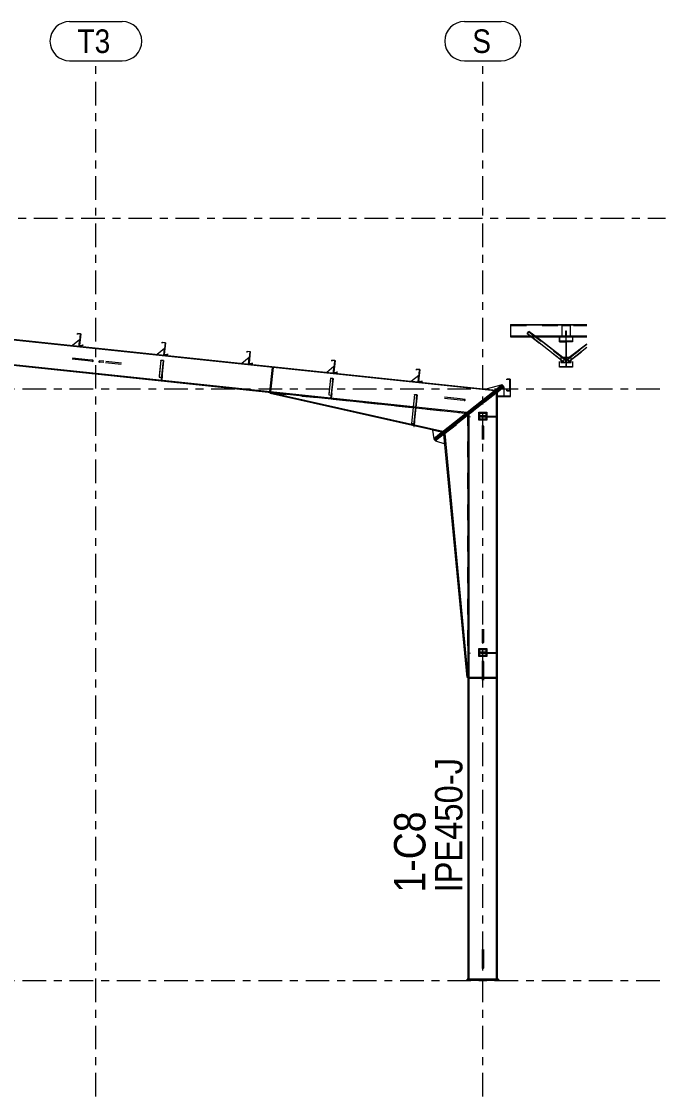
# Model space of a CAD drawing. Header units: millimetres. Extents: x -619 to 204, y -351 to 223.
# Drawn here: x -55.4 to 26.4, y -205 to -68.3 of the extents above; entities that cross this region are included whole.
import ezdxf

# ---------------------------------------------------------------- set-up
doc = ezdxf.new("R2010")
doc.units = ezdxf.units.MM
for name, pattern in [('XKITLINE00', [0]), ('XKITLINE02', [4, 2, -2]), ('XKITLINE03', [6, 3, -1, 1, -1])]:
    doc.linetypes.add(name, pattern=pattern)
for name, color, linetype, lineweight in [('Part', 2, 'Continuous', 0), ('PartMark', 7, 'Continuous', 0), ('S-grid', 1, 'Continuous', 0)]:
    doc.layers.add(name, color=color, linetype=linetype, lineweight=lineweight)
doc.styles.add('ARIAL', font='ARIAL.TTF')

# ---------------------------------------------------------------- blocks, each defined once
blk = doc.blocks.new('*A110')
at = {"layer": 'Part'}
blk.add_hatch(color=3, dxfattribs=at).paths.add_polyline_path([(-47.68, -109.52), (-47.67, -109.41), (-47.66, -109.42), (-47.67, -109.54), (-48.08, -109.5), (-47.93, -108), (-48.31, -107.96), (-48.32, -108.07), (-48.34, -108.07), (-48.32, -107.95), (-47.91, -107.99), (-48.07, -109.48)], flags=17)
blk = doc.blocks.new('*A111')
at = {"layer": 'Part'}
blk.add_hatch(color=3, dxfattribs=at).paths.add_polyline_path([(-47.68, -109.52), (-47.67, -109.41), (-47.66, -109.42), (-47.67, -109.54), (-48.08, -109.5), (-47.93, -108), (-48.31, -107.96), (-48.32, -108.07), (-48.34, -108.07), (-48.32, -107.95), (-47.91, -107.99), (-48.07, -109.48)], flags=17)
blk = doc.blocks.new('*A130')
at = {"layer": 'Part'}
blk.add_hatch(color=3, dxfattribs=at).paths.add_polyline_path([(-4.59, -114.07), (-4.58, -113.96), (-4.56, -113.96), (-4.57, -114.09), (-4.99, -114.04), (-4.83, -112.55), (-5.22, -112.51), (-5.23, -112.62), (-5.24, -112.62), (-5.23, -112.49), (-4.82, -112.54), (-4.97, -114.03)], flags=17)
blk = doc.blocks.new('*A131')
at = {"layer": 'Part'}
blk.add_hatch(color=3, dxfattribs=at).paths.add_polyline_path([(-15.36, -112.93), (-15.35, -112.82), (-15.34, -112.83), (-15.35, -112.95), (-15.76, -112.91), (-15.61, -111.41), (-15.99, -111.37), (-16, -111.48), (-16.02, -111.48), (-16, -111.36), (-15.59, -111.4), (-15.75, -112.89)], flags=17)
blk = doc.blocks.new('*A132')
at = {"layer": 'Part'}
blk.add_hatch(color=3, dxfattribs=at).paths.add_polyline_path([(-15.36, -112.93), (-15.35, -112.82), (-15.34, -112.83), (-15.35, -112.95), (-15.76, -112.91), (-15.61, -111.41), (-15.99, -111.37), (-16, -111.48), (-16.02, -111.48), (-16, -111.36), (-15.59, -111.4), (-15.75, -112.89)], flags=17)
blk = doc.blocks.new('*A133')
at = {"layer": 'Part'}
blk.add_hatch(color=3, dxfattribs=at).paths.add_polyline_path([(-26.14, -111.8), (-26.12, -111.69), (-26.11, -111.69), (-26.12, -111.81), (-26.54, -111.77), (-26.38, -110.28), (-26.76, -110.24), (-26.77, -110.35), (-26.79, -110.34), (-26.78, -110.22), (-26.36, -110.26), (-26.52, -111.76)], flags=17)
blk = doc.blocks.new('*A134')
at = {"layer": 'Part'}
blk.add_hatch(color=3, dxfattribs=at).paths.add_polyline_path([(-26.14, -111.8), (-26.12, -111.69), (-26.11, -111.69), (-26.12, -111.81), (-26.54, -111.77), (-26.38, -110.28), (-26.76, -110.24), (-26.77, -110.35), (-26.79, -110.34), (-26.78, -110.22), (-26.36, -110.26), (-26.52, -111.76)], flags=17)
blk = doc.blocks.new('*A135')
at = {"layer": 'Part'}
blk.add_hatch(color=3, dxfattribs=at).paths.add_polyline_path([(-4.59, -114.07), (-4.58, -113.96), (-4.56, -113.96), (-4.57, -114.09), (-4.99, -114.04), (-4.83, -112.55), (-5.22, -112.51), (-5.23, -112.62), (-5.24, -112.62), (-5.23, -112.49), (-4.82, -112.54), (-4.97, -114.03)], flags=17)
blk = doc.blocks.new('*A136')
at = {"layer": 'Part'}
blk.add_hatch(color=3, dxfattribs=at).paths.add_polyline_path([(-36.91, -110.66), (-36.9, -110.55), (-36.88, -110.55), (-36.9, -110.68), (-37.31, -110.63), (-37.15, -109.14), (-37.54, -109.1), (-37.55, -109.21), (-37.56, -109.21), (-37.55, -109.08), (-37.14, -109.13), (-37.29, -110.62)], flags=17)
blk = doc.blocks.new('*A137')
at = {"layer": 'Part'}
blk.add_hatch(color=3, dxfattribs=at).paths.add_polyline_path([(-36.91, -110.66), (-36.9, -110.55), (-36.88, -110.55), (-36.9, -110.68), (-37.31, -110.63), (-37.15, -109.14), (-37.54, -109.1), (-37.55, -109.21), (-37.56, -109.21), (-37.55, -109.08), (-37.14, -109.13), (-37.29, -110.62)], flags=17)
blk = doc.blocks.new('*A138')
at = {"layer": 'Part'}
blk.add_hatch(color=3, dxfattribs=at).paths.add_polyline_path([(12.93, -109.01), (12.93, -108.9), (14.6, -108.9), (14.6, -109.01), (13.8, -109.01), (13.8, -112.14), (14.6, -112.14), (14.6, -112.25), (12.93, -112.25), (12.93, -112.14), (13.73, -112.14), (13.73, -109.01)], flags=17)
blk = doc.blocks.new('*A139')
at = {"layer": 'Part'}
blk.add_hatch(color=3, dxfattribs=at).paths.add_polyline_path([(-16.18, -113.65), (-16.17, -113.63), (-15.84, -113.67), (-15.89, -114.09), (-15.9, -114.09), (-15.86, -113.69)], flags=17)
blk = doc.blocks.new('*A140')
at = {"layer": 'Part'}
blk.add_hatch(color=3, dxfattribs=at).paths.add_polyline_path([(-37.72, -111.38), (-37.72, -111.36), (-37.39, -111.4), (-37.43, -111.82), (-37.45, -111.81), (-37.41, -111.41)], flags=17)
blk = doc.blocks.new('*A141')
at = {"layer": 'Part'}
blk.add_hatch(color=3, dxfattribs=at).paths.add_polyline_path([(6.24, -113.87), (6.24, -113.75), (6.65, -113.75), (6.65, -115.26), (6.24, -115.26), (6.24, -115.14), (6.25, -115.14), (6.25, -115.25), (6.64, -115.25), (6.64, -113.76), (6.25, -113.76), (6.25, -113.87)], flags=17)
blk = doc.blocks.new('*A142')
at = {"layer": 'Part'}
blk.add_hatch(color=3, dxfattribs=at).paths.add_polyline_path([(-5.5, -115.74), (-5.5, -115.71), (-5.17, -115.74), (-5.23, -116.3), (-5.24, -116.3), (-5.19, -115.77)], flags=17)
blk = doc.blocks.new('*A647')
at = {"layer": 'S-grid', "color": 1, "linetype": 'XKITLINE03', "lineweight": 0}
blk.add_line((-107.86, -93.32), (26.4, -93.32), dxfattribs=at)
blk = doc.blocks.new('*A648')
at = {"layer": 'S-grid', "color": 1, "linetype": 'XKITLINE03', "lineweight": 0}
blk.add_line((-559.32, -114.99), (26.4, -114.99), dxfattribs=at)
blk = doc.blocks.new('*A649')
at = {"layer": 'S-grid', "color": 1, "linetype": 'XKITLINE03', "lineweight": 0}
blk.add_line((-559.32, -190.2), (26.4, -190.2), dxfattribs=at)
blk = doc.blocks.new('*A677')
at = {"layer": 'Part', "color": 7, "linetype": 'XKITLINE02', "lineweight": 0}
for p, q in [((2.68, -148.03), (3.68, -148.03)), ((2.68, -149.03), (2.68, -148.03)), ((3.68, -148.03), (3.68, -149.03)), ((3.68, -149.03), (2.68, -149.03))]:
    blk.add_line(p, q, dxfattribs=at)
blk = doc.blocks.new('*A678')
at = {"layer": 'Part', "color": 7, "linetype": 'XKITLINE02', "lineweight": 0}
for p, q in [((2.68, -148.49), (2.68, -148.57)), ((3.68, -148.49), (2.68, -148.49)), ((2.68, -148.57), (3.68, -148.57)), ((3.68, -148.57), (3.68, -148.49))]:
    blk.add_line(p, q, dxfattribs=at)
blk = doc.blocks.new('*A1039')
at = {"layer": 'S-grid', "color": 1, "linetype": 'XKITLINE03', "lineweight": 0}
blk.add_line((3.18, -204.97), (3.18, -73.3), dxfattribs=at)
at = {"layer": 'S-grid', "color": 3, "style": 'ARIAL', "width": 0.85}
blk.add_text('S', height=3, dxfattribs=at).set_placement((1.85, -72.3))
blk = doc.blocks.new('*A1040')
at = {"layer": 'S-grid', "color": 1, "linetype": 'XKITLINE03', "lineweight": 0}
blk.add_line((-45.99, -204.97), (-45.99, -73.3), dxfattribs=at)
at = {"layer": 'S-grid', "color": 3, "style": 'ARIAL', "width": 0.85}
blk.add_text('T3', height=3, dxfattribs=at).set_placement((-48.32, -72.3))
blk = doc.blocks.new('*A1041')
at = {"layer": 'S-grid', "color": 1, "linetype": 'XKITLINE00', "lineweight": 0}
for p, q in [((-49.32, -68.3), (-42.65, -68.3)), ((-49.32, -73.3), (-42.65, -73.3))]:
    blk.add_line(p, q, dxfattribs=at)
for centre, start, end in [((-49.32, -70.8), 90, 270), ((-42.65, -70.8), 270, 90)]:
    blk.add_arc(centre, 2.5, start, end, dxfattribs=at)
blk = doc.blocks.new('*A1043')
at = {"layer": 'Part', "color": 2, "linetype": 'XKITLINE00', "lineweight": 0}
for p, q in [((-47.98, -108.08), (-48.13, -109.58)), ((-47.93, -108.09), (-47.98, -108.08)), ((-48.08, -109.5), (-48.09, -109.58))]:
    blk.add_line(p, q, dxfattribs=at)
at = {"layer": 'Part', "color": 7, "linetype": 'XKITLINE02', "lineweight": 0}
for p, q in [((-48.08, -109.5), (-47.93, -108.09)), ((-48.09, -109.58), (-48.13, -109.58))]:
    blk.add_line(p, q, dxfattribs=at)
blk = doc.blocks.new('*A1044')
at = {"layer": 'Part', "color": 7, "linetype": 'XKITLINE02', "lineweight": 0}
for p, q in [((-47, -111.45), (-49.46, -111.19)), ((-46.99, -111.29), (-49.45, -111.03))]:
    blk.add_line(p, q, dxfattribs=at)
at = {"layer": 'Part', "color": 2, "linetype": 'XKITLINE00', "lineweight": 0}
for p, q in [((-46.39, -111.52), (-47, -111.45)), ((-46.38, -111.35), (-46.99, -111.29)), ((-46.42, -111.37), (-46.45, -111.43)), ((-46.45, -111.43), (-46.44, -111.49)), ((-46.44, -111.49), (-46.39, -111.52)), ((-46.38, -111.35), (-46.42, -111.37)), ((-46.39, -111.52), (-46.35, -111.5)), ((-46.33, -111.38), (-46.38, -111.35)), ((-46.35, -111.5), (-46.32, -111.44)), ((-46.32, -111.44), (-46.33, -111.38))]:
    blk.add_line(p, q, dxfattribs=at)
blk = doc.blocks.new('*A1045')
at = {"layer": 'Part', "color": 2, "linetype": 'XKITLINE00', "lineweight": 0}
for p, q in [((-48.34, -108.07), (-48.32, -107.95)), ((-48.32, -107.95), (-47.91, -107.99)), ((-48.31, -107.96), (-48.32, -108.07)), ((-47.93, -108), (-48.31, -107.96)), ((-48.32, -108.07), (-48.34, -108.07)), ((-48.08, -109.5), (-47.93, -108)), ((-47.91, -107.99), (-48.07, -109.48)), ((-47.67, -109.54), (-48.08, -109.5)), ((-48.07, -109.48), (-47.68, -109.52)), ((-47.68, -109.52), (-47.67, -109.41)), ((-47.67, -109.41), (-47.66, -109.42)), ((-47.66, -109.42), (-47.67, -109.54))]:
    blk.add_line(p, q, dxfattribs=at)
blk = doc.blocks.new('*A1046')
at = {"layer": 'Part', "color": 2, "linetype": 'XKITLINE00', "lineweight": 0}
for p, q in [((-48.34, -108.07), (-48.32, -107.95)), ((-48.32, -107.95), (-47.91, -107.99)), ((-48.31, -107.96), (-48.32, -108.07)), ((-47.93, -108), (-48.31, -107.96)), ((-48.32, -108.07), (-48.34, -108.07)), ((-48.08, -109.5), (-47.93, -108)), ((-47.91, -107.99), (-48.07, -109.48)), ((-47.67, -109.54), (-48.08, -109.5)), ((-48.07, -109.48), (-47.68, -109.52)), ((-47.68, -109.52), (-47.67, -109.41)), ((-47.67, -109.41), (-47.66, -109.42)), ((-47.66, -109.42), (-47.67, -109.54))]:
    blk.add_line(p, q, dxfattribs=at)
blk = doc.blocks.new('*A1047')
at = {"layer": 'Part', "color": 7, "linetype": 'XKITLINE02', "lineweight": 0}
for p, q in [((-94.62, -108.02), (-94.27, -104.71)), ((-91.54, -108.35), (-91.87, -108.31)), ((-91.52, -108.24), (-91.86, -108.21)), ((4.82, -115.16), (1.07, -118.12)), ((-5.35, -117.44), (-5.68, -117.41)), ((-5.34, -117.33), (-5.67, -117.3))]:
    blk.add_line(p, q, dxfattribs=at)
at = {"layer": 'Part', "color": 2, "linetype": 'XKITLINE00', "lineweight": 0}
for p, q in [((4.7, -115.26), (-94.28, -104.82)), ((-94.27, -104.71), (4.82, -115.16)), ((-91.86, -108.21), (-94.61, -107.92)), ((-91.87, -108.31), (-94.62, -108.02)), ((-5.68, -117.41), (-91.54, -108.35)), ((-5.67, -117.3), (-91.52, -108.24)), ((1.07, -118.12), (-5.35, -117.44)), ((1.19, -118.02), (-5.34, -117.33))]:
    blk.add_line(p, q, dxfattribs=at)
blk = doc.blocks.new('*A1052')
at = {"layer": 'Part', "color": 7, "linetype": 'XKITLINE02', "lineweight": 0}
for p, q in [((3.6, -148.11), (2.76, -148.11)), ((2.76, -148.11), (2.76, -148.95)), ((2.76, -148.95), (3.6, -148.95)), ((2.8, -148.91), (2.8, -148.15)), ((2.8, -148.15), (3.56, -148.15)), ((3.56, -148.91), (2.8, -148.91)), ((3.56, -148.15), (3.56, -148.91)), ((3.6, -148.95), (3.6, -148.11))]:
    blk.add_line(p, q, dxfattribs=at)
blk = doc.blocks.new('*A1070')
at = {"layer": 'Part', "color": 7, "linetype": 'XKITLINE02', "lineweight": 0}
for p, q in [((4.94, -151.69), (1.42, -151.69)), ((1.42, -151.69), (1.42, -151.77)), ((1.55, -151.77), (1.55, -151.69)), ((4.81, -151.77), (4.81, -151.69)), ((4.94, -151.77), (4.94, -151.69)), ((4.94, -151.77), (1.42, -151.77))]:
    blk.add_line(p, q, dxfattribs=at)
blk = doc.blocks.new('*A1071')
at = {"layer": 'Part', "color": 2, "linetype": 'XKITLINE00', "lineweight": 0}
for p, q in [((5.18, -190.03), (1.18, -190.03)), ((1.18, -190.2), (1.18, -190.03)), ((5.18, -190.2), (1.18, -190.2)), ((5.18, -190.03), (5.18, -190.2))]:
    blk.add_line(p, q, dxfattribs=at)
blk = doc.blocks.new('*A1072')
at = {"layer": 'Part', "color": 7, "linetype": 'XKITLINE02', "lineweight": 0}
for p, q in [((-1.75, -120.76), (1.21, -118.43)), ((1.21, -118.43), (1.3, -118.48)), ((1.3, -151.69), (1.3, -118.48)), ((1.3, -151.69), (1.3, -118.48)), ((1.3, -118.48), (1.3, -118.48))]:
    blk.add_line(p, q, dxfattribs=at)
at = {"layer": 'Part', "color": 2, "linetype": 'XKITLINE00', "lineweight": 0}
for p, q in [((1.3, -118.48), (1.21, -118.43)), ((1.19, -151.7), (-1.75, -120.76)), ((-1.64, -120.68), (1.3, -151.69)), ((1.3, -151.69), (1.19, -151.7))]:
    blk.add_line(p, q, dxfattribs=at)
blk = doc.blocks.new('*A1073')
at = {"layer": 'Part', "color": 7, "linetype": 'XKITLINE02', "lineweight": 0}
for p, q in [((3.1, -145.55), (3.1, -146.87)), ((3.26, -145.55), (3.26, -146.87))]:
    blk.add_line(p, q, dxfattribs=at)
at = {"layer": 'Part', "color": 2, "linetype": 'XKITLINE00', "lineweight": 0}
for p, q in [((3.1, -146.87), (3.1, -147.26)), ((3.12, -147.21), (3.1, -147.26)), ((3.1, -147.26), (3.12, -147.31)), ((3.18, -147.18), (3.12, -147.21)), ((3.12, -147.31), (3.18, -147.34)), ((3.24, -147.21), (3.18, -147.18)), ((3.18, -147.34), (3.24, -147.31)), ((3.26, -147.26), (3.24, -147.21)), ((3.24, -147.31), (3.26, -147.26)), ((3.26, -146.87), (3.26, -147.26))]:
    blk.add_line(p, q, dxfattribs=at)
blk = doc.blocks.new('*A1074')
at = {"layer": 'Part', "color": 2, "linetype": 'XKITLINE00', "lineweight": 0}
for p, q in [((3.12, -119.68), (3.1, -119.74)), ((3.1, -119.74), (3.1, -120.13)), ((3.1, -119.74), (3.12, -119.79)), ((3.18, -119.66), (3.12, -119.68)), ((3.12, -119.79), (3.18, -119.81)), ((3.24, -119.68), (3.18, -119.66)), ((3.18, -119.81), (3.24, -119.79)), ((3.26, -119.74), (3.24, -119.68)), ((3.24, -119.79), (3.26, -119.74)), ((3.26, -119.74), (3.26, -120.13))]:
    blk.add_line(p, q, dxfattribs=at)
at = {"layer": 'Part', "color": 7, "linetype": 'XKITLINE02', "lineweight": 0}
for p, q in [((3.1, -120.13), (3.1, -121.44)), ((3.26, -120.13), (3.26, -121.44))]:
    blk.add_line(p, q, dxfattribs=at)
blk = doc.blocks.new('*A1075')
at = {"layer": 'Part', "color": 7, "linetype": 'XKITLINE02', "lineweight": 0}
for p, q in [((5.05, -115.4), (1.3, -118.35)), ((1.3, -190.03), (5.05, -190.03))]:
    blk.add_line(p, q, dxfattribs=at)
at = {"layer": 'Part', "color": 2, "linetype": 'XKITLINE00', "lineweight": 0}
for p, q in [((4.94, -190.03), (4.94, -115.49)), ((5.05, -190.03), (5.05, -115.4)), ((1.3, -118.35), (1.3, -190.03)), ((1.42, -118.26), (1.42, -190.03))]:
    blk.add_line(p, q, dxfattribs=at)
blk = doc.blocks.new('*A1092')
at = {"layer": 'Part', "color": 2, "linetype": 'XKITLINE00', "lineweight": 0}
blk.add_line((-48.05, -108.75), (-48.96, -109.49), dxfattribs=at)
at = {"layer": 'Part', "color": 7, "linetype": 'XKITLINE02', "lineweight": 0}
for p, q in [((-48.13, -109.58), (-48.05, -108.75)), ((-48.96, -109.49), (-48.13, -109.58))]:
    blk.add_line(p, q, dxfattribs=at)
blk = doc.blocks.new('*A1117')
at = {"layer": 'Part', "color": 7, "linetype": 'XKITLINE02', "lineweight": 0}
for p, q in [((3.1, -186.26), (3.1, -188.13)), ((3.26, -186.26), (3.26, -188.13))]:
    blk.add_line(p, q, dxfattribs=at)
at = {"layer": 'Part', "color": 2, "linetype": 'XKITLINE00', "lineweight": 0}
for p, q in [((3.1, -188.13), (3.1, -188.64)), ((3.12, -188.59), (3.1, -188.64)), ((3.18, -188.57), (3.12, -188.59)), ((3.24, -188.59), (3.18, -188.57)), ((3.26, -188.64), (3.24, -188.59)), ((3.26, -188.13), (3.26, -188.64)), ((3.1, -188.64), (3.12, -188.69)), ((3.12, -188.69), (3.18, -188.71)), ((3.18, -188.71), (3.24, -188.69)), ((3.24, -188.69), (3.26, -188.64))]:
    blk.add_line(p, q, dxfattribs=at)
blk = doc.blocks.new('*A1118')
at = {"layer": 'Part', "color": 7, "linetype": 'XKITLINE02', "lineweight": 0}
for p, q in [((4.94, -148.57), (1.42, -148.57)), ((1.42, -148.65), (1.42, -148.57)), ((4.94, -148.65), (1.42, -148.65)), ((1.55, -148.57), (1.55, -148.65)), ((4.81, -148.65), (4.81, -148.57)), ((4.94, -148.57), (4.94, -148.65))]:
    blk.add_line(p, q, dxfattribs=at)
blk = doc.blocks.new('*A1119')
at = {"layer": 'Part', "color": 2, "linetype": 'XKITLINE00', "lineweight": 0}
for p, q in [((4.94, -151.69), (1.42, -151.69)), ((1.42, -151.77), (4.94, -151.77))]:
    blk.add_line(p, q, dxfattribs=at)
at = {"layer": 'Part', "color": 7, "linetype": 'XKITLINE02', "lineweight": 0}
for p, q in [((1.42, -151.69), (1.42, -151.77)), ((1.55, -151.77), (1.55, -151.69)), ((4.81, -151.77), (4.81, -151.69)), ((4.94, -151.69), (4.94, -151.77))]:
    blk.add_line(p, q, dxfattribs=at)
blk = doc.blocks.new('*A1120')
at = {"layer": 'Part', "color": 2, "linetype": 'XKITLINE00', "lineweight": 0}
for p, q in [((3.12, -149.6), (3.1, -149.65)), ((3.1, -149.65), (3.1, -150.16)), ((3.1, -149.65), (3.12, -149.7)), ((3.18, -149.58), (3.12, -149.6)), ((3.12, -149.7), (3.18, -149.72)), ((3.24, -149.6), (3.18, -149.58)), ((3.18, -149.72), (3.24, -149.7)), ((3.26, -149.65), (3.24, -149.6)), ((3.24, -149.7), (3.26, -149.65)), ((3.26, -149.65), (3.26, -150.16))]:
    blk.add_line(p, q, dxfattribs=at)
at = {"layer": 'Part', "color": 7, "linetype": 'XKITLINE02', "lineweight": 0}
for p, q in [((3.1, -150.16), (3.1, -152.03)), ((3.26, -150.16), (3.26, -152.03))]:
    blk.add_line(p, q, dxfattribs=at)
blk = doc.blocks.new('*A1123')
at = {"layer": 'Part', "color": 2, "linetype": 'XKITLINE00', "lineweight": 0}
for p, q in [((-23.82, -115.6), (-23.79, -115.49)), ((-1.99, -120.52), (-23.82, -115.6)), ((-1.88, -120.44), (-23.79, -115.49)), ((0.97, -118.19), (0.94, -118.1))]:
    blk.add_line(p, q, dxfattribs=at)
at = {"layer": 'Part', "color": 7, "linetype": 'XKITLINE02', "lineweight": 0}
for p, q in [((-23.79, -115.49), (0.94, -118.1)), ((-1.99, -120.52), (0.97, -118.19)), ((-1.88, -120.44), (0.97, -118.19)), ((0.94, -118.1), (0.97, -118.19)), ((0.97, -118.19), (0.97, -118.19))]:
    blk.add_line(p, q, dxfattribs=at)
blk = doc.blocks.new('*A1124')
at = {"layer": 'Part', "color": 2, "linetype": 'XKITLINE00', "lineweight": 0}
for p, q in [((-5.5, -115.74), (-5.89, -119.42)), ((-5.17, -115.74), (-5.55, -119.35)), ((-5.5, -115.74), (-5.5, -115.71)), ((-5.5, -115.71), (-5.17, -115.74)), ((-5.19, -115.77), (-5.5, -115.74)), ((-5.24, -116.3), (-5.19, -115.77)), ((-5.24, -116.3), (-5.59, -119.6)), ((-5.24, -116.3), (-5.23, -116.3)), ((-5.89, -119.42), (-5.58, -119.45))]:
    blk.add_line(p, q, dxfattribs=at)
at = {"layer": 'Part', "color": 7, "linetype": 'XKITLINE02', "lineweight": 0}
for p, q in [((-5.56, -119.45), (-5.89, -119.41)), ((-5.59, -119.6), (-5.6, -119.64)), ((-5.6, -119.64), (-5.58, -119.64)), ((-5.55, -119.35), (-5.58, -119.64))]:
    blk.add_line(p, q, dxfattribs=at)
blk = doc.blocks.new('*A1125')
at = {"layer": 'Part', "color": 7, "linetype": 'XKITLINE02', "lineweight": 0}
for p, q in [((-5.5, -115.71), (-5.89, -119.42)), ((-5.19, -115.77), (-5.6, -119.64)), ((-5.58, -119.64), (-5.17, -115.74)), ((-5.89, -119.41), (-5.56, -119.45)), ((-5.89, -119.42), (-5.58, -119.45)), ((-5.6, -119.64), (-5.58, -119.64))]:
    blk.add_line(p, q, dxfattribs=at)
blk = doc.blocks.new('*A1126')
at = {"layer": 'Part', "color": 2, "linetype": 'XKITLINE00', "lineweight": 0}
for p, q in [((-4.88, -112.63), (-5.04, -114.12)), ((-4.84, -112.63), (-4.88, -112.63)), ((-4.99, -114.04), (-5, -114.13))]:
    blk.add_line(p, q, dxfattribs=at)
at = {"layer": 'Part', "color": 7, "linetype": 'XKITLINE02', "lineweight": 0}
for p, q in [((-4.99, -114.04), (-4.84, -112.63)), ((-5, -114.13), (-5.04, -114.12))]:
    blk.add_line(p, q, dxfattribs=at)
blk = doc.blocks.new('*A1127')
at = {"layer": 'Part', "color": 2, "linetype": 'XKITLINE00', "lineweight": 0}
for p, q in [((5.66, -114.5), (-3.04, -121.36)), ((5.76, -114.63), (-2.94, -121.49)), ((5.76, -114.63), (5.66, -114.5)), ((-3.04, -121.36), (-2.94, -121.49))]:
    blk.add_line(p, q, dxfattribs=at)
blk = doc.blocks.new('*A1128')
at = {"layer": 'Part', "color": 2, "linetype": 'XKITLINE00', "lineweight": 0}
for p, q in [((5.76, -114.63), (-2.94, -121.49)), ((5.87, -114.76), (-2.84, -121.62)), ((5.87, -114.76), (5.76, -114.63)), ((-2.84, -121.62), (-2.94, -121.49))]:
    blk.add_line(p, q, dxfattribs=at)
blk = doc.blocks.new('*A1129')
at = {"layer": 'Part', "color": 7, "linetype": 'XKITLINE02', "lineweight": 0}
for p, q in [((4.94, -118.52), (1.42, -118.52)), ((1.42, -118.6), (1.42, -118.52)), ((4.94, -118.6), (1.42, -118.6)), ((1.55, -118.52), (1.55, -118.6)), ((4.81, -118.6), (4.81, -118.52)), ((4.94, -118.52), (4.94, -118.6))]:
    blk.add_line(p, q, dxfattribs=at)
blk = doc.blocks.new('*A1130')
at = {"layer": 'Part', "color": 7, "linetype": 'XKITLINE02', "lineweight": 0}
for p, q in [((2.68, -118.44), (2.68, -118.52)), ((3.68, -118.44), (2.68, -118.44)), ((2.68, -118.52), (3.68, -118.52)), ((3.68, -118.52), (3.68, -118.44))]:
    blk.add_line(p, q, dxfattribs=at)
blk = doc.blocks.new('*A1131')
at = {"layer": 'Part', "color": 7, "linetype": 'XKITLINE02', "lineweight": 0}
for p, q in [((2.68, -117.98), (3.68, -117.98)), ((2.68, -118.98), (2.68, -117.98)), ((3.68, -117.98), (3.68, -118.98)), ((3.68, -118.98), (2.68, -118.98))]:
    blk.add_line(p, q, dxfattribs=at)
blk = doc.blocks.new('*A1132')
at = {"layer": 'Part', "color": 2, "linetype": 'XKITLINE00', "lineweight": 0}
for p, q in [((6.72, -106.81), (16.4, -106.81)), ((6.72, -106.81), (6.72, -108.4)), ((6.72, -106.85), (16.4, -106.85)), ((6.72, -108.28), (16.4, -108.28)), ((6.72, -108.28), (16.4, -108.28)), ((6.72, -108.4), (16.4, -108.4))]:
    blk.add_line(p, q, dxfattribs=at)
at = {"layer": 'Part', "color": 7, "linetype": 'XKITLINE02', "lineweight": 0}
for p, q in [((6.72, -106.83), (16.4, -106.83)), ((6.72, -106.87), (16.4, -106.87)), ((6.72, -106.93), (16.4, -106.93)), ((6.72, -106.94), (16.4, -106.94)), ((6.72, -108.35), (16.4, -108.35)), ((6.72, -108.36), (16.4, -108.36)), ((6.72, -108.39), (16.4, -108.39))]:
    blk.add_line(p, q, dxfattribs=at)
blk = doc.blocks.new('*A1133')
at = {"layer": 'Part', "color": 7, "linetype": 'XKITLINE02', "lineweight": 0}
for p, q in [((-16.04, -115.57), (-16.11, -116.2)), ((-16.1, -116.07), (-16.06, -116.08)), ((-16.07, -116.2), (-16, -115.58)), ((-16, -115.58), (-16.04, -115.57)), ((-16.11, -116.2), (-16.07, -116.2))]:
    blk.add_line(p, q, dxfattribs=at)
blk = doc.blocks.new('*A1134')
at = {"layer": 'Part', "color": 7, "linetype": 'XKITLINE02', "lineweight": 0}
for p, q in [((-5.58, -119.6), (-5.59, -119.71)), ((-5.58, -119.65), (-5.54, -119.65)), ((-5.55, -119.35), (-5.53, -119.15)), ((-5.53, -119.61), (-5.55, -119.72))]:
    blk.add_line(p, q, dxfattribs=at)
at = {"layer": 'Part', "color": 2, "linetype": 'XKITLINE00', "lineweight": 0}
for p, q in [((-5.59, -119.71), (-5.59, -119.77)), ((-5.55, -119.78), (-5.59, -119.77)), ((-5.55, -119.35), (-5.58, -119.6)), ((-5.55, -119.78), (-5.55, -119.72)), ((-5.53, -119.15), (-5.49, -119.16)), ((-5.49, -119.16), (-5.53, -119.61))]:
    blk.add_line(p, q, dxfattribs=at)
blk = doc.blocks.new('*A1135')
at = {"layer": 'Part', "color": 7, "linetype": 'XKITLINE02', "lineweight": 0}
for p, q in [((-5.53, -119.15), (-5.59, -119.77)), ((-5.59, -119.77), (-5.55, -119.78)), ((-5.58, -119.65), (-5.54, -119.65)), ((-5.55, -119.78), (-5.49, -119.16)), ((-5.49, -119.16), (-5.53, -119.15))]:
    blk.add_line(p, q, dxfattribs=at)
blk = doc.blocks.new('*A1136')
at = {"layer": 'Part', "color": 7, "linetype": 'XKITLINE02', "lineweight": 0}
for p, q in [((8.83, -107.98), (9.03, -107.72)), ((9.02, -107.73), (8.83, -107.98)), ((9.03, -107.69), (9.02, -107.7)), ((9.02, -107.7), (9.02, -107.73)), ((9.02, -107.7), (13.59, -111.23)), ((9.02, -107.73), (13.59, -111.26)), ((9.03, -107.72), (9.03, -107.69)), ((9.96, -108.4), (9.03, -107.69)), ((9.92, -108.4), (9.03, -107.72)), ((8.83, -107.98), (8.83, -107.98)), ((8.83, -107.98), (13.39, -111.51)), ((9.37, -108.4), (8.83, -107.98)), ((13.39, -111.51), (13.1, -111.29)), ((13.6, -111.25), (13.31, -111.03)), ((13.6, -111.21), (13.36, -111.03)), ((13.39, -111.51), (13.6, -111.25)), ((13.39, -111.51), (13.59, -111.26)), ((13.39, -111.51), (13.39, -111.51)), ((13.59, -111.23), (13.6, -111.21)), ((13.59, -111.26), (13.59, -111.23)), ((13.6, -111.25), (13.6, -111.21))]:
    blk.add_line(p, q, dxfattribs=at)
at = {"layer": 'Part', "color": 2, "linetype": 'XKITLINE00', "lineweight": 0}
for p, q in [((13.1, -111.29), (9.37, -108.4)), ((13.31, -111.03), (9.92, -108.4)), ((13.36, -111.03), (9.96, -108.4))]:
    blk.add_line(p, q, dxfattribs=at)
blk = doc.blocks.new('*A1137')
at = {"layer": 'Part', "color": 2, "linetype": 'XKITLINE00', "lineweight": 0}
for p, q in [((13.1, -111.03), (13.73, -111.03)), ((13.73, -111.03), (13.1, -111.03)), ((13.1, -111.03), (13.1, -111.66)), ((13.1, -111.66), (13.6, -111.66)), ((13.6, -111.66), (13.73, -111.53))]:
    blk.add_line(p, q, dxfattribs=at)
at = {"layer": 'Part', "color": 7, "linetype": 'XKITLINE02', "lineweight": 0}
for p, q in [((13.6, -111.65), (13.1, -111.65)), ((13.6, -111.65), (13.73, -111.53)), ((13.6, -111.66), (13.6, -111.65)), ((13.73, -111.53), (13.73, -111.03))]:
    blk.add_line(p, q, dxfattribs=at)
blk = doc.blocks.new('*A1138')
at = {"layer": 'Part', "color": 2, "linetype": 'XKITLINE00', "lineweight": 0}
for p, q in [((6.7, -115.93), (5.05, -115.93)), ((5.05, -115.97), (6.7, -115.97)), ((6.7, -115.97), (6.7, -115.93))]:
    blk.add_line(p, q, dxfattribs=at)
at = {"layer": 'Part', "color": 7, "linetype": 'XKITLINE02', "lineweight": 0}
blk.add_line((5.05, -115.93), (5.05, -115.97), dxfattribs=at)
blk = doc.blocks.new('*A1139')
at = {"layer": 'Part', "color": 2, "linetype": 'XKITLINE00', "lineweight": 0}
for p, q in [((-26.43, -110.36), (-26.59, -111.85)), ((-26.39, -110.36), (-26.43, -110.36)), ((-26.54, -111.77), (-26.54, -111.85))]:
    blk.add_line(p, q, dxfattribs=at)
at = {"layer": 'Part', "color": 7, "linetype": 'XKITLINE02', "lineweight": 0}
for p, q in [((-26.54, -111.77), (-26.39, -110.36)), ((-26.54, -111.85), (-26.59, -111.85))]:
    blk.add_line(p, q, dxfattribs=at)
blk = doc.blocks.new('*A1140')
at = {"layer": 'Part', "color": 2, "linetype": 'XKITLINE00', "lineweight": 0}
blk.add_line((-26.5, -111.02), (-27.42, -111.76), dxfattribs=at)
at = {"layer": 'Part', "color": 7, "linetype": 'XKITLINE02', "lineweight": 0}
for p, q in [((-27.42, -111.76), (-26.59, -111.85)), ((-26.59, -111.85), (-26.5, -111.02))]:
    blk.add_line(p, q, dxfattribs=at)
blk = doc.blocks.new('*A1141')
at = {"layer": 'Part', "color": 2, "linetype": 'XKITLINE00', "lineweight": 0}
for p, q in [((-23.87, -115.38), (-23.54, -112.28)), ((-23.46, -112.29), (-23.78, -115.39))]:
    blk.add_line(p, q, dxfattribs=at)
at = {"layer": 'Part', "color": 7, "linetype": 'XKITLINE02', "lineweight": 0}
for p, q in [((-23.55, -112.4), (-23.47, -112.41)), ((-23.46, -112.29), (-23.54, -112.28)), ((-23.78, -115.39), (-23.87, -115.38)), ((-23.77, -115.26), (-23.85, -115.25))]:
    blk.add_line(p, q, dxfattribs=at)
blk = doc.blocks.new('*A1142')
at = {"layer": 'Part', "color": 7, "linetype": 'XKITLINE02', "lineweight": 0}
for p, q in [((-23.54, -112.28), (-23.87, -115.38)), ((-23.78, -115.39), (-23.46, -112.29)), ((-23.55, -112.4), (-23.47, -112.41)), ((-23.46, -112.29), (-23.54, -112.28)), ((-23.87, -115.38), (-23.78, -115.39)), ((-23.85, -115.25), (-23.77, -115.26))]:
    blk.add_line(p, q, dxfattribs=at)
blk = doc.blocks.new('*A1143')
at = {"layer": 'Part', "color": 7, "linetype": 'XKITLINE02', "lineweight": 0}
for p, q in [((-1.85, -120.84), (-2.84, -121.62)), ((-1.63, -122.01), (-1.74, -120.89))]:
    blk.add_line(p, q, dxfattribs=at)
at = {"layer": 'Part', "color": 2, "linetype": 'XKITLINE00', "lineweight": 0}
for p, q in [((-2.84, -121.62), (-1.63, -122.01)), ((-1.74, -120.89), (-1.85, -120.84))]:
    blk.add_line(p, q, dxfattribs=at)
blk = doc.blocks.new('*A1144')
at = {"layer": 'Part', "color": 2, "linetype": 'XKITLINE00', "lineweight": 0}
for p, q in [((-3.21, -120.25), (-3.04, -121.36)), ((-2.11, -120.5), (-2.09, -120.6))]:
    blk.add_line(p, q, dxfattribs=at)
at = {"layer": 'Part', "color": 7, "linetype": 'XKITLINE02', "lineweight": 0}
for p, q in [((-2.11, -120.5), (-3.21, -120.25)), ((-2.09, -120.6), (-3.04, -121.36))]:
    blk.add_line(p, q, dxfattribs=at)
blk = doc.blocks.new('*A1145')
at = {"layer": 'Part', "color": 2, "linetype": 'XKITLINE00', "lineweight": 0}
for p, q in [((5.66, -114.5), (3.57, -115.03)), ((4.69, -115.15), (4.92, -115.08))]:
    blk.add_line(p, q, dxfattribs=at)
at = {"layer": 'Part', "color": 7, "linetype": 'XKITLINE02', "lineweight": 0}
for p, q in [((4.92, -115.08), (5.66, -114.5)), ((3.57, -115.03), (4.69, -115.15))]:
    blk.add_line(p, q, dxfattribs=at)
blk = doc.blocks.new('*A1146')
at = {"layer": 'Part', "color": 2, "linetype": 'XKITLINE00', "lineweight": 0}
for p, q in [((13.8, -111.03), (14.42, -111.03)), ((14.42, -111.03), (13.8, -111.03)), ((13.8, -111.53), (13.92, -111.66)), ((13.92, -111.66), (14.42, -111.66)), ((14.42, -111.03), (14.42, -111.03)), ((14.42, -111.66), (14.42, -111.03))]:
    blk.add_line(p, q, dxfattribs=at)
at = {"layer": 'Part', "color": 7, "linetype": 'XKITLINE02', "lineweight": 0}
for p, q in [((13.8, -111.53), (13.8, -111.03)), ((13.92, -111.65), (13.8, -111.53)), ((14.42, -111.65), (13.92, -111.65)), ((13.92, -111.65), (13.92, -111.66))]:
    blk.add_line(p, q, dxfattribs=at)
blk = doc.blocks.new('*A1147')
at = {"layer": 'Part', "color": 7, "linetype": 'XKITLINE02', "lineweight": 0}
for p, q in [((13.94, -111.23), (16.4, -109.32)), ((13.94, -111.26), (16.4, -109.36)), ((14.13, -111.51), (16.4, -109.76)), ((14.17, -111.03), (13.93, -111.21)), ((14.21, -111.03), (13.93, -111.25)), ((13.93, -111.25), (13.93, -111.21)), ((13.93, -111.21), (13.94, -111.23)), ((14.13, -111.51), (13.93, -111.25)), ((13.94, -111.23), (13.94, -111.26)), ((13.94, -111.26), (14.13, -111.51)), ((14.42, -111.29), (14.13, -111.51)), ((14.13, -111.51), (14.13, -111.51))]:
    blk.add_line(p, q, dxfattribs=at)
at = {"layer": 'Part', "color": 2, "linetype": 'XKITLINE00', "lineweight": 0}
for p, q in [((16.4, -109.3), (14.17, -111.03)), ((16.4, -109.34), (14.21, -111.03)), ((16.4, -109.76), (14.42, -111.29))]:
    blk.add_line(p, q, dxfattribs=at)
blk = doc.blocks.new('*A1148')
at = {"layer": 'Part', "color": 7, "linetype": 'XKITLINE02', "lineweight": 0}
for p, q in [((13.74, -108.44), (13.74, -107.61)), ((13.74, -107.61), (13.78, -107.61)), ((13.78, -107.61), (13.78, -108.44)), ((13.74, -108.35), (13.78, -108.35)), ((13.78, -108.44), (13.74, -108.44))]:
    blk.add_line(p, q, dxfattribs=at)
blk = doc.blocks.new('*A1149')
at = {"layer": 'Part', "color": 7, "linetype": 'XKITLINE02', "lineweight": 0}
for p, q in [((14.3, -106.95), (13.22, -106.95)), ((13.22, -106.95), (13.22, -108.4)), ((13.22, -106.95), (14.3, -106.95)), ((14.3, -106.95), (14.3, -108.4)), ((14.3, -108.44), (13.22, -108.44)), ((13.22, -108.44), (13.22, -108.44)), ((14.3, -108.44), (14.3, -108.44))]:
    blk.add_line(p, q, dxfattribs=at)
at = {"layer": 'Part', "color": 2, "linetype": 'XKITLINE00', "lineweight": 0}
for p, q in [((13.22, -108.44), (13.22, -108.4)), ((14.3, -108.44), (13.22, -108.44)), ((14.3, -108.4), (14.3, -108.44))]:
    blk.add_line(p, q, dxfattribs=at)
blk = doc.blocks.new('*A1150')
at = {"layer": 'Part', "color": 7, "linetype": 'XKITLINE02', "lineweight": 0}
for p, q in [((2.76, -118.06), (2.76, -118.89)), ((3.6, -118.06), (2.76, -118.06)), ((2.76, -118.89), (3.6, -118.89)), ((2.8, -118.86), (2.8, -118.09)), ((2.8, -118.09), (3.56, -118.09)), ((3.56, -118.86), (2.8, -118.86)), ((3.56, -118.09), (3.56, -118.86)), ((3.6, -118.89), (3.6, -118.06))]:
    blk.add_line(p, q, dxfattribs=at)
blk = doc.blocks.new('*A1151')
at = {"layer": 'Part', "color": 7, "linetype": 'XKITLINE02', "lineweight": 0}
for p, q in [((6.24, -113.75), (6.24, -113.87)), ((6.65, -113.75), (6.24, -113.75)), ((6.24, -113.87), (6.25, -113.87)), ((6.25, -113.87), (6.25, -113.76)), ((6.25, -113.76), (6.64, -113.76)), ((6.64, -113.76), (6.64, -115.25)), ((6.65, -115.26), (6.65, -113.75)), ((6.25, -115.14), (6.24, -115.14)), ((6.24, -115.14), (6.24, -115.26)), ((6.24, -115.26), (6.65, -115.26)), ((6.25, -115.25), (6.25, -115.14)), ((6.64, -115.25), (6.25, -115.25))]:
    blk.add_line(p, q, dxfattribs=at)
blk = doc.blocks.new('*A1152')
at = {"layer": 'Part', "color": 2, "linetype": 'XKITLINE00', "lineweight": 0}
for p, q in [((6.7, -113.85), (6.65, -113.85)), ((6.7, -115.93), (6.7, -113.85)), ((6.65, -115.26), (6.65, -115.93)), ((6.65, -115.93), (6.7, -115.93))]:
    blk.add_line(p, q, dxfattribs=at)
at = {"layer": 'Part', "color": 7, "linetype": 'XKITLINE02', "lineweight": 0}
blk.add_line((6.65, -113.85), (6.65, -115.26), dxfattribs=at)
blk = doc.blocks.new('*A1153')
at = {"layer": 'Part', "color": 7, "linetype": 'XKITLINE02', "lineweight": 0}
for p, q in [((5.15, -115.32), (5.87, -114.76)), ((5.05, -115.93), (5.05, -115.52)), ((5.87, -115.93), (5.05, -115.93))]:
    blk.add_line(p, q, dxfattribs=at)
at = {"layer": 'Part', "color": 2, "linetype": 'XKITLINE00', "lineweight": 0}
for p, q in [((5.87, -114.76), (5.87, -115.93)), ((5.05, -115.52), (5.15, -115.32))]:
    blk.add_line(p, q, dxfattribs=at)
blk = doc.blocks.new('*A1154')
at = {"layer": 'Part', "color": 2, "linetype": 'XKITLINE00', "lineweight": 0}
for p, q in [((-5.24, -112.62), (-5.23, -112.49)), ((-5.23, -112.62), (-5.24, -112.62)), ((-5.23, -112.49), (-4.82, -112.54)), ((-5.22, -112.51), (-5.23, -112.62)), ((-4.83, -112.55), (-5.22, -112.51)), ((-4.99, -114.04), (-4.83, -112.55)), ((-4.82, -112.54), (-4.97, -114.03)), ((-4.57, -114.09), (-4.99, -114.04)), ((-4.97, -114.03), (-4.59, -114.07)), ((-4.59, -114.07), (-4.58, -113.96)), ((-4.58, -113.96), (-4.56, -113.96)), ((-4.56, -113.96), (-4.57, -114.09))]:
    blk.add_line(p, q, dxfattribs=at)
blk = doc.blocks.new('*A1155')
at = {"layer": 'Part', "color": 2, "linetype": 'XKITLINE00', "lineweight": 0}
for p, q in [((-16.02, -111.48), (-16, -111.36)), ((-16, -111.48), (-16.02, -111.48)), ((-16, -111.36), (-15.59, -111.4)), ((-15.99, -111.37), (-16, -111.48)), ((-15.61, -111.41), (-15.99, -111.37)), ((-15.76, -112.91), (-15.61, -111.41)), ((-15.59, -111.4), (-15.75, -112.89)), ((-15.35, -112.95), (-15.76, -112.91)), ((-15.75, -112.89), (-15.36, -112.93)), ((-15.36, -112.93), (-15.35, -112.82)), ((-15.35, -112.82), (-15.34, -112.83)), ((-15.34, -112.83), (-15.35, -112.95))]:
    blk.add_line(p, q, dxfattribs=at)
blk = doc.blocks.new('*A1156')
at = {"layer": 'Part', "color": 2, "linetype": 'XKITLINE00', "lineweight": 0}
for p, q in [((-16.02, -111.48), (-16, -111.36)), ((-16, -111.48), (-16.02, -111.48)), ((-16, -111.36), (-15.59, -111.4)), ((-15.99, -111.37), (-16, -111.48)), ((-15.61, -111.41), (-15.99, -111.37)), ((-15.76, -112.91), (-15.61, -111.41)), ((-15.59, -111.4), (-15.75, -112.89)), ((-15.35, -112.95), (-15.76, -112.91)), ((-15.75, -112.89), (-15.36, -112.93)), ((-15.36, -112.93), (-15.35, -112.82)), ((-15.35, -112.82), (-15.34, -112.83)), ((-15.34, -112.83), (-15.35, -112.95))]:
    blk.add_line(p, q, dxfattribs=at)
blk = doc.blocks.new('*A1157')
at = {"layer": 'Part', "color": 2, "linetype": 'XKITLINE00', "lineweight": 0}
for p, q in [((-26.79, -110.34), (-26.78, -110.22)), ((-26.77, -110.35), (-26.79, -110.34)), ((-26.78, -110.22), (-26.36, -110.26)), ((-26.76, -110.24), (-26.77, -110.35)), ((-26.38, -110.28), (-26.76, -110.24)), ((-26.54, -111.77), (-26.38, -110.28)), ((-26.36, -110.26), (-26.52, -111.76)), ((-26.12, -111.81), (-26.54, -111.77)), ((-26.52, -111.76), (-26.14, -111.8)), ((-26.14, -111.8), (-26.12, -111.69)), ((-26.12, -111.69), (-26.11, -111.69)), ((-26.11, -111.69), (-26.12, -111.81))]:
    blk.add_line(p, q, dxfattribs=at)
blk = doc.blocks.new('*A1158')
at = {"layer": 'Part', "color": 2, "linetype": 'XKITLINE00', "lineweight": 0}
for p, q in [((-26.79, -110.34), (-26.78, -110.22)), ((-26.77, -110.35), (-26.79, -110.34)), ((-26.78, -110.22), (-26.36, -110.26)), ((-26.76, -110.24), (-26.77, -110.35)), ((-26.38, -110.28), (-26.76, -110.24)), ((-26.54, -111.77), (-26.38, -110.28)), ((-26.36, -110.26), (-26.52, -111.76)), ((-26.12, -111.81), (-26.54, -111.77)), ((-26.52, -111.76), (-26.14, -111.8)), ((-26.14, -111.8), (-26.12, -111.69)), ((-26.12, -111.69), (-26.11, -111.69)), ((-26.11, -111.69), (-26.12, -111.81))]:
    blk.add_line(p, q, dxfattribs=at)
blk = doc.blocks.new('*A1159')
at = {"layer": 'Part', "color": 2, "linetype": 'XKITLINE00', "lineweight": 0}
for p, q in [((-45.59, -111.46), (-45.62, -111.52)), ((-45.62, -111.52), (-45.6, -111.58)), ((-45.6, -111.58), (-45.56, -111.61)), ((-45.54, -111.44), (-45.59, -111.46)), ((-45.56, -111.61), (-45.51, -111.59)), ((-44.98, -111.67), (-45.56, -111.61)), ((-44.97, -111.5), (-45.54, -111.44)), ((-45.5, -111.47), (-45.54, -111.44)), ((-45.51, -111.59), (-45.49, -111.53)), ((-45.49, -111.53), (-45.5, -111.47))]:
    blk.add_line(p, q, dxfattribs=at)
at = {"layer": 'Part', "color": 7, "linetype": 'XKITLINE02', "lineweight": 0}
for p, q in [((-42.76, -111.9), (-44.98, -111.67)), ((-42.74, -111.74), (-44.97, -111.5))]:
    blk.add_line(p, q, dxfattribs=at)
blk = doc.blocks.new('*A1160')
at = {"layer": 'Part', "color": 7, "linetype": 'XKITLINE02', "lineweight": 0}
for p, q in [((0.31, -116.28), (-1.91, -116.04)), ((0.3, -116.44), (-1.93, -116.21))]:
    blk.add_line(p, q, dxfattribs=at)
at = {"layer": 'Part', "color": 2, "linetype": 'XKITLINE00', "lineweight": 0}
for p, q in [((0.87, -116.5), (0.3, -116.44)), ((0.89, -116.34), (0.31, -116.28)), ((0.84, -116.36), (0.81, -116.41)), ((0.81, -116.41), (0.83, -116.47)), ((0.83, -116.47), (0.87, -116.5)), ((0.89, -116.34), (0.84, -116.36)), ((0.87, -116.5), (0.92, -116.48)), ((0.93, -116.37), (0.89, -116.34)), ((0.92, -116.48), (0.95, -116.43)), ((0.95, -116.43), (0.93, -116.37))]:
    blk.add_line(p, q, dxfattribs=at)
blk = doc.blocks.new('*A1161')
at = {"layer": 'Part', "color": 2, "linetype": 'XKITLINE00', "lineweight": 0}
for p, q in [((-5.24, -112.62), (-5.23, -112.49)), ((-5.23, -112.62), (-5.24, -112.62)), ((-5.23, -112.49), (-4.82, -112.54)), ((-5.22, -112.51), (-5.23, -112.62)), ((-4.83, -112.55), (-5.22, -112.51)), ((-4.99, -114.04), (-4.83, -112.55)), ((-4.82, -112.54), (-4.97, -114.03)), ((-4.57, -114.09), (-4.99, -114.04)), ((-4.97, -114.03), (-4.59, -114.07)), ((-4.59, -114.07), (-4.58, -113.96)), ((-4.58, -113.96), (-4.56, -113.96)), ((-4.56, -113.96), (-4.57, -114.09))]:
    blk.add_line(p, q, dxfattribs=at)
blk = doc.blocks.new('*A1162')
at = {"layer": 'Part', "color": 2, "linetype": 'XKITLINE00', "lineweight": 0}
for p, q in [((-37.56, -109.21), (-37.55, -109.08)), ((-37.55, -109.21), (-37.56, -109.21)), ((-37.55, -109.08), (-37.14, -109.13)), ((-37.54, -109.1), (-37.55, -109.21)), ((-37.15, -109.14), (-37.54, -109.1)), ((-37.31, -110.63), (-37.15, -109.14)), ((-37.14, -109.13), (-37.29, -110.62)), ((-36.9, -110.68), (-37.31, -110.63)), ((-37.29, -110.62), (-36.91, -110.66)), ((-36.91, -110.66), (-36.9, -110.55)), ((-36.9, -110.55), (-36.88, -110.55)), ((-36.88, -110.55), (-36.9, -110.68))]:
    blk.add_line(p, q, dxfattribs=at)
blk = doc.blocks.new('*A1163')
at = {"layer": 'Part', "color": 2, "linetype": 'XKITLINE00', "lineweight": 0}
for p, q in [((-37.56, -109.21), (-37.55, -109.08)), ((-37.55, -109.21), (-37.56, -109.21)), ((-37.55, -109.08), (-37.14, -109.13)), ((-37.54, -109.1), (-37.55, -109.21)), ((-37.15, -109.14), (-37.54, -109.1)), ((-37.31, -110.63), (-37.15, -109.14)), ((-37.14, -109.13), (-37.29, -110.62)), ((-36.9, -110.68), (-37.31, -110.63)), ((-37.29, -110.62), (-36.91, -110.66)), ((-36.91, -110.66), (-36.9, -110.55)), ((-36.9, -110.55), (-36.88, -110.55)), ((-36.88, -110.55), (-36.9, -110.68))]:
    blk.add_line(p, q, dxfattribs=at)
blk = doc.blocks.new('*A1164')
at = {"layer": 'Part', "color": 7, "linetype": 'XKITLINE02', "lineweight": 0}
for p, q in [((12.93, -108.29), (12.93, -108.9)), ((13.73, -108.39), (13.73, -109.01)), ((13.8, -109.01), (13.8, -108.39)), ((14.6, -108.29), (14.6, -108.4))]:
    blk.add_line(p, q, dxfattribs=at)
at = {"layer": 'Part', "color": 2, "linetype": 'XKITLINE00', "lineweight": 0}
for p, q in [((12.93, -109.01), (12.93, -108.4)), ((12.93, -108.9), (14.6, -108.9)), ((12.93, -109.01), (13.73, -109.01)), ((13.73, -109.01), (13.73, -112.14)), ((14.6, -109.01), (13.8, -109.01)), ((13.8, -109.01), (13.8, -112.14)), ((14.6, -108.4), (14.6, -109.01)), ((12.93, -112.25), (12.93, -111.53)), ((14.6, -111.53), (14.6, -112.25)), ((12.93, -112.14), (13.73, -112.14)), ((14.6, -112.25), (12.93, -112.25)), ((13.8, -112.14), (14.6, -112.14))]:
    blk.add_line(p, q, dxfattribs=at)
blk = doc.blocks.new('*A1166')
at = {"layer": 'Part', "color": 2, "linetype": 'XKITLINE00', "lineweight": 0}
for p, q in [((-16.18, -113.65), (-16.4, -115.77)), ((-16.18, -113.65), (-16.17, -113.63)), ((-15.86, -113.69), (-16.18, -113.65)), ((-16.17, -113.63), (-15.84, -113.67)), ((-15.9, -114.09), (-16.11, -116.05)), ((-15.84, -113.67), (-16.07, -115.83)), ((-15.9, -114.09), (-15.86, -113.69)), ((-15.9, -114.09), (-15.89, -114.09)), ((-16.4, -115.77), (-16.09, -115.81)), ((-16.11, -116.05), (-16.09, -116.06))]:
    blk.add_line(p, q, dxfattribs=at)
at = {"layer": 'Part', "color": 7, "linetype": 'XKITLINE02', "lineweight": 0}
for p, q in [((-16.4, -115.76), (-16.07, -115.79)), ((-16.09, -116.06), (-16.07, -115.83))]:
    blk.add_line(p, q, dxfattribs=at)
blk = doc.blocks.new('*A1167')
at = {"layer": 'Part', "color": 7, "linetype": 'XKITLINE02', "lineweight": 0}
for p, q in [((-16.17, -113.63), (-16.4, -115.77)), ((-15.86, -113.69), (-16.11, -116.05)), ((-16.09, -116.06), (-15.84, -113.67)), ((-16.4, -115.76), (-16.07, -115.79)), ((-16.4, -115.77), (-16.09, -115.81)), ((-16.11, -116.05), (-16.09, -116.06))]:
    blk.add_line(p, q, dxfattribs=at)
blk = doc.blocks.new('*A1168')
at = {"layer": 'Part', "color": 2, "linetype": 'XKITLINE00', "lineweight": 0}
for p, q in [((-15.66, -111.49), (-15.81, -112.98)), ((-15.61, -111.5), (-15.66, -111.49)), ((-15.76, -112.91), (-15.77, -112.99))]:
    blk.add_line(p, q, dxfattribs=at)
at = {"layer": 'Part', "color": 7, "linetype": 'XKITLINE02', "lineweight": 0}
for p, q in [((-15.76, -112.91), (-15.61, -111.5)), ((-15.77, -112.99), (-15.81, -112.98))]:
    blk.add_line(p, q, dxfattribs=at)
blk = doc.blocks.new('*A1169')
at = {"layer": 'Part', "color": 2, "linetype": 'XKITLINE00', "lineweight": 0}
blk.add_line((-37.27, -109.88), (-38.19, -110.62), dxfattribs=at)
at = {"layer": 'Part', "color": 7, "linetype": 'XKITLINE02', "lineweight": 0}
for p, q in [((-38.19, -110.62), (-37.36, -110.71)), ((-37.36, -110.71), (-37.27, -109.88))]:
    blk.add_line(p, q, dxfattribs=at)
blk = doc.blocks.new('*A1170')
at = {"layer": 'Part', "color": 7, "linetype": 'XKITLINE02', "lineweight": 0}
for p, q in [((-37.62, -113.56), (-37.59, -113.3)), ((-37.62, -113.93), (-37.66, -113.92)), ((-37.64, -113.8), (-37.6, -113.8))]:
    blk.add_line(p, q, dxfattribs=at)
at = {"layer": 'Part', "color": 2, "linetype": 'XKITLINE00', "lineweight": 0}
for p, q in [((-37.55, -113.31), (-37.62, -113.93)), ((-37.59, -113.3), (-37.55, -113.31)), ((-37.66, -113.92), (-37.62, -113.56))]:
    blk.add_line(p, q, dxfattribs=at)
blk = doc.blocks.new('*A1171')
at = {"layer": 'Part', "color": 7, "linetype": 'XKITLINE02', "lineweight": 0}
for p, q in [((-37.59, -113.3), (-37.66, -113.92)), ((-37.62, -113.93), (-37.55, -113.31)), ((-37.55, -113.31), (-37.59, -113.3)), ((-37.66, -113.92), (-37.62, -113.93)), ((-37.64, -113.8), (-37.6, -113.8))]:
    blk.add_line(p, q, dxfattribs=at)
blk = doc.blocks.new('*A1172')
at = {"layer": 'Part', "color": 7, "linetype": 'XKITLINE02', "lineweight": 0}
for p, q in [((-37.72, -111.36), (-37.95, -113.5)), ((-37.41, -111.41), (-37.66, -113.78)), ((-37.64, -113.78), (-37.39, -111.4)), ((-37.95, -113.49), (-37.61, -113.52)), ((-37.95, -113.5), (-37.63, -113.53)), ((-37.66, -113.78), (-37.64, -113.78))]:
    blk.add_line(p, q, dxfattribs=at)
blk = doc.blocks.new('*A1173')
at = {"layer": 'Part', "color": 2, "linetype": 'XKITLINE00', "lineweight": 0}
for p, q in [((-37.2, -109.22), (-37.36, -110.71)), ((-37.16, -109.22), (-37.2, -109.22)), ((-37.31, -110.63), (-37.32, -110.72))]:
    blk.add_line(p, q, dxfattribs=at)
at = {"layer": 'Part', "color": 7, "linetype": 'XKITLINE02', "lineweight": 0}
for p, q in [((-37.31, -110.63), (-37.16, -109.22)), ((-37.32, -110.72), (-37.36, -110.71))]:
    blk.add_line(p, q, dxfattribs=at)
blk = doc.blocks.new('*A1174')
at = {"layer": 'Part', "color": 2, "linetype": 'XKITLINE00', "lineweight": 0}
blk.add_line((-15.73, -112.16), (-16.64, -112.9), dxfattribs=at)
at = {"layer": 'Part', "color": 7, "linetype": 'XKITLINE02', "lineweight": 0}
for p, q in [((-16.64, -112.9), (-15.81, -112.98)), ((-15.81, -112.98), (-15.73, -112.16))]:
    blk.add_line(p, q, dxfattribs=at)
blk = doc.blocks.new('*A1175')
at = {"layer": 'Part', "color": 2, "linetype": 'XKITLINE00', "lineweight": 0}
for p, q in [((-16.11, -116.2), (-16.07, -115.83)), ((-16, -115.58), (-16.07, -116.2)), ((-16.04, -115.57), (-16, -115.58))]:
    blk.add_line(p, q, dxfattribs=at)
at = {"layer": 'Part', "color": 7, "linetype": 'XKITLINE02', "lineweight": 0}
for p, q in [((-16.1, -116.07), (-16.06, -116.08)), ((-16.07, -115.83), (-16.04, -115.57)), ((-16.07, -116.2), (-16.11, -116.2))]:
    blk.add_line(p, q, dxfattribs=at)
blk = doc.blocks.new('*A1176')
at = {"layer": 'Part', "color": 2, "linetype": 'XKITLINE00', "lineweight": 0}
for p, q in [((-37.72, -111.38), (-37.95, -113.5)), ((-37.72, -111.38), (-37.72, -111.36)), ((-37.72, -111.36), (-37.39, -111.4)), ((-37.41, -111.41), (-37.72, -111.38)), ((-37.45, -111.81), (-37.66, -113.78)), ((-37.39, -111.4), (-37.62, -113.56)), ((-37.45, -111.81), (-37.41, -111.41)), ((-37.45, -111.81), (-37.43, -111.82)), ((-37.95, -113.5), (-37.63, -113.53)), ((-37.66, -113.78), (-37.64, -113.78))]:
    blk.add_line(p, q, dxfattribs=at)
at = {"layer": 'Part', "color": 7, "linetype": 'XKITLINE02', "lineweight": 0}
for p, q in [((-37.95, -113.49), (-37.61, -113.52)), ((-37.64, -113.78), (-37.62, -113.56))]:
    blk.add_line(p, q, dxfattribs=at)
blk = doc.blocks.new('*A1178')
at = {"layer": 'Part', "color": 2, "linetype": 'XKITLINE00', "lineweight": 0}
blk.add_line((-4.95, -113.29), (-5.87, -114.03), dxfattribs=at)
at = {"layer": 'Part', "color": 7, "linetype": 'XKITLINE02', "lineweight": 0}
for p, q in [((-5.04, -114.12), (-4.95, -113.29)), ((-5.87, -114.03), (-5.04, -114.12))]:
    blk.add_line(p, q, dxfattribs=at)
blk = doc.blocks.new('*A1179')
at = {"layer": 'Part', "color": 2, "linetype": 'XKITLINE00', "lineweight": 0}
for p, q in [((6.24, -113.87), (6.24, -113.75)), ((6.24, -113.75), (6.65, -113.75)), ((6.25, -113.87), (6.24, -113.87)), ((6.64, -113.76), (6.25, -113.76)), ((6.25, -113.76), (6.25, -113.87)), ((6.64, -115.25), (6.64, -113.76)), ((6.65, -113.75), (6.65, -115.26)), ((6.24, -115.26), (6.24, -115.14)), ((6.24, -115.14), (6.25, -115.14)), ((6.65, -115.26), (6.24, -115.26)), ((6.25, -115.14), (6.25, -115.25)), ((6.25, -115.25), (6.64, -115.25))]:
    blk.add_line(p, q, dxfattribs=at)
blk = doc.blocks.new('*A1181')
at = {"layer": 'S-grid', "color": 1, "linetype": 'XKITLINE00', "lineweight": 0}
for p, q in [((0.85, -68.3), (5.51, -68.3)), ((0.85, -73.3), (5.51, -73.3))]:
    blk.add_line(p, q, dxfattribs=at)
for centre, start, end in [((0.85, -70.8), 90, 270), ((5.51, -70.8), 270, 90)]:
    blk.add_arc(centre, 2.5, start, end, dxfattribs=at)
blk = doc.blocks.new('*A1246')
at = {"layer": 'PartMark', "color": 7, "style": 'ARIAL', "width": 0.85}
blk.add_text('IPE450-J', height=3.5, rotation=90.0002, dxfattribs=at).set_placement((0.6, -179.03))
at = {"layer": 'PartMark', "color": 3, "style": 'ARIAL', "width": 0.85}
blk.add_text('1-C8', height=4, rotation=90.0002, dxfattribs=at).set_placement((-4.1, -179.03))

msp = doc.modelspace()

# ---------------------------------------------------------------- block references
at = {"lineweight": 0}
for name in ['*A1041', '*A1181', '*A1040', '*A1039', '*A647', '*A1047', '*A110', '*A111', '*A1045', '*A1046', '*A1132', '*A1136', '*A1149', '*A1148', '*A1092', '*A1043', '*A136', '*A137', '*A1162', '*A1163', '*A1173', '*A1164', '*A138', '*A1147', '*A1169', '*A133', '*A134', '*A1157', '*A1158', '*A1139', '*A1044', '*A1159', '*A1172', '*A1176', '*A140', '*A1140', '*A131', '*A132', '*A1155', '*A1156', '*A1168', '*A1137', '*A1146', '*A1170', '*A1171', '*A1141', '*A1142', '*A1174', '*A1178', '*A130', '*A135', '*A1154', '*A1161', '*A1126', '*A648', '*A1166', '*A1167', '*A139', '*A1127', '*A1128', '*A1145', '*A1153', '*A141', '*A1151', '*A1179', '*A1152', '*A1123', '*A1133', '*A1175', '*A1124', '*A1125', '*A142', '*A1160', '*A1075', '*A1138', '*A1072', '*A1129', '*A1131', '*A1130', '*A1150', '*A1134', '*A1135', '*A1144', '*A1074', '*A1143', '*A1073', '*A1118', '*A677', '*A678', '*A1052', '*A1120', '*A1070', '*A1119', '*A1246', '*A1117', '*A649', '*A1071']:
    msp.add_blockref(name, (0, 0), dxfattribs=at)

doc.saveas('drawing.dxf')
